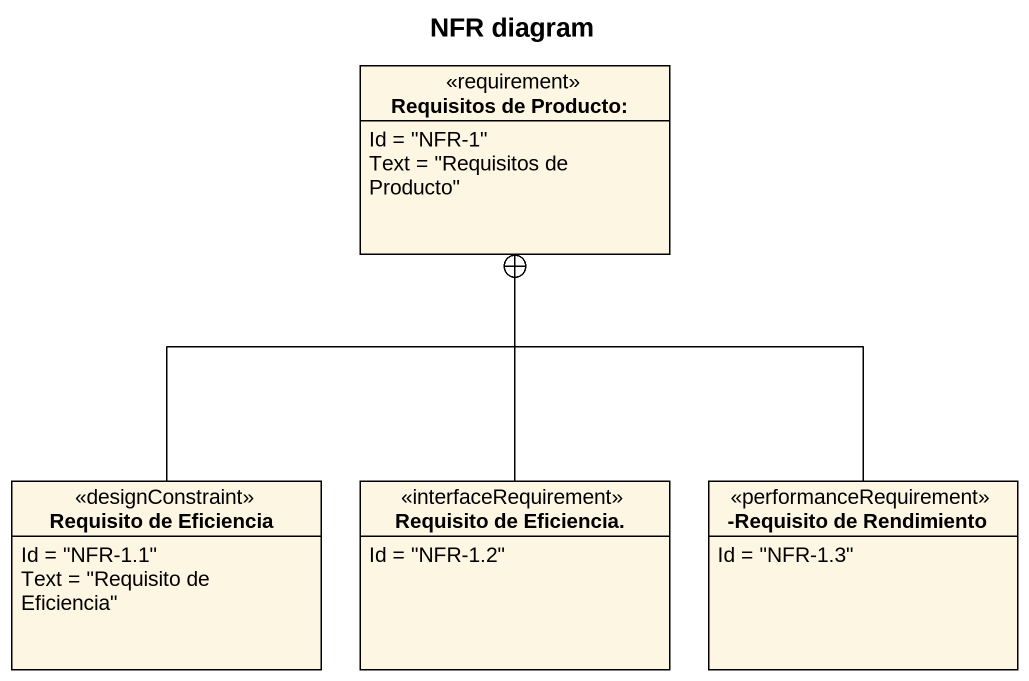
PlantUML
@startuml
title NFR diagram
hide circle
hide empty members
class "Requisitos de Producto:" as Requisitos_de_Producto <<requirement>> {
  Id = "NFR-1"
  Text = "Requisitos de Producto"
}
class "Requisito de Eficiencia" as Requisito_de_Eficiencia <<designConstraint>> {
  Id = "NFR-1.1"
  Text = "Requisito de Eficiencia"
}
class "Requisito de Eficiencia." as Requisito_de_Eficiencia_2 <<interfaceRequirement>> {
  Id = "NFR-1.2"
}
class "-Requisito de Rendimiento" as Requisito_de_Rendimiento <<performanceRequirement>> {
  Id = "NFR-1.3"
}
Requisito_de_Eficiencia -up-+ Requisitos_de_Producto
Requisito_de_Eficiencia_2 -up-+ Requisitos_de_Producto
Requisito_de_Rendimiento -up-+ Requisitos_de_Producto
@enduml
